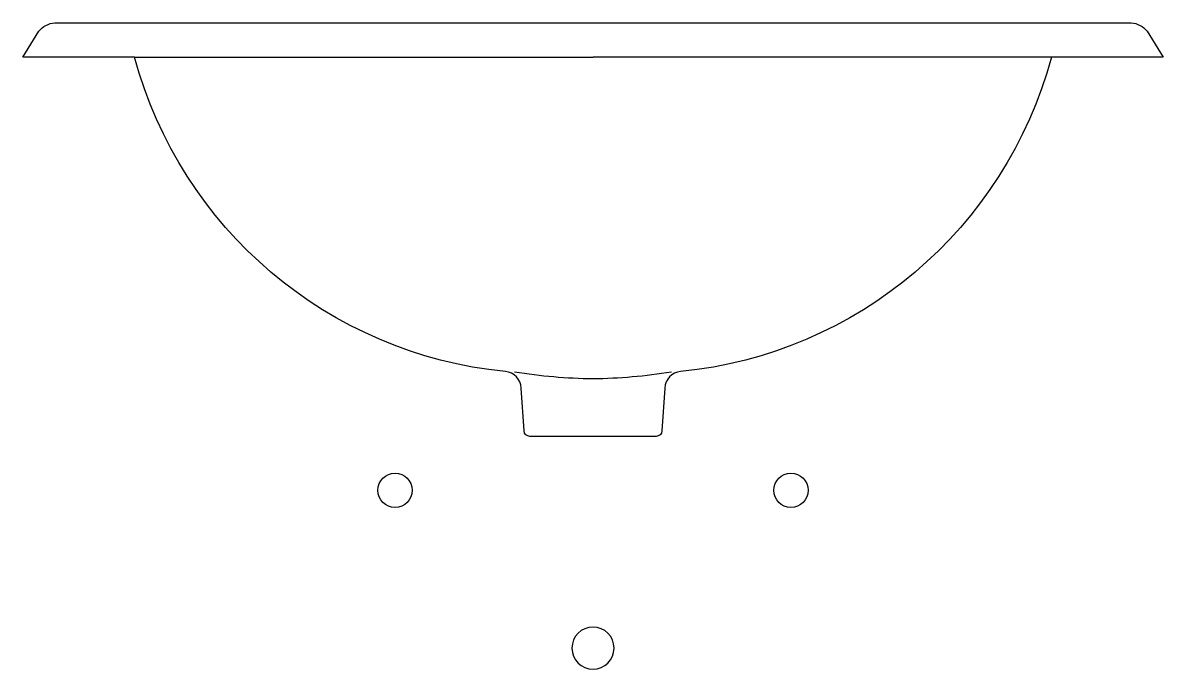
# Model space of a CAD drawing. Extents: x -832.657 to -832.075, y 505.642 to 505.972.
import ezdxf

# ---------------------------------------------------------------- set-up
doc = ezdxf.new("R2010")
doc.units = 0
doc.header["$LTSCALE"] = 50
doc.header["$MEASUREMENT"] = 0
doc.layers.add('A-PECAS', color=2, linetype='CONTINUOUS')
doc.layers.add('ESC1-50', color=1, linetype='CONTINUOUS')

# ---------------------------------------------------------------- blocks, each defined once
blk = doc.blocks.new('L-40-F')
at = {"layer": 'A-PECAS'}
blk.add_lwpolyline([(-0.291, 0.8), (-0.28279, 0.81316, -0.216065), (-0.27467, 0.8175), (0, 0.8175), (0.27467, 0.8175, -0.216065), (0.28279, 0.81316), (0.291, 0.8), (0.234, 0.8, -0.311696), (0.04469, 0.63957, 0.367201), (0.03659, 0.63119), (0.03518, 0.60931, -0.395467), (0.03219, 0.6065), (0, 0.6065), (-0.03219, 0.6065, -0.395467), (-0.03518, 0.60931), (-0.03659, 0.63119, 0.367201), (-0.04469, 0.63957, -0.311696), (-0.234, 0.8)], format="xyb", close=True, dxfattribs=at)
at = {"layer": 'ESC1-50'}
for points in [[(-0.234, 0.8), (0, 0.8)], [(0.234, 0.8), (0, 0.8)]]:
    blk.add_lwpolyline(points, dxfattribs=at)
blk.add_lwpolyline([(0, 0.48775, 1), (0, 0.50925, 1)], format="xyb", close=True, dxfattribs=at)
for centre in [(-0.101, 0.579), (0.101, 0.579)]:
    blk.add_circle(centre, 0.00875, dxfattribs=at)
for centre, start, end in [((0.00348, 0.90608), 260.73674, 269.26197), ((-0.00348, 0.90608), 270.73803, 279.26326)]:
    blk.add_arc(centre, 0.27011, start, end, dxfattribs=at)

msp = doc.modelspace()

# ---------------------------------------------------------------- block references
at = {"layer": 'A-PECAS'}
msp.add_blockref('L-40-F', (-832.36552, 505.15464), dxfattribs=at)

doc.saveas('drawing.dxf')
